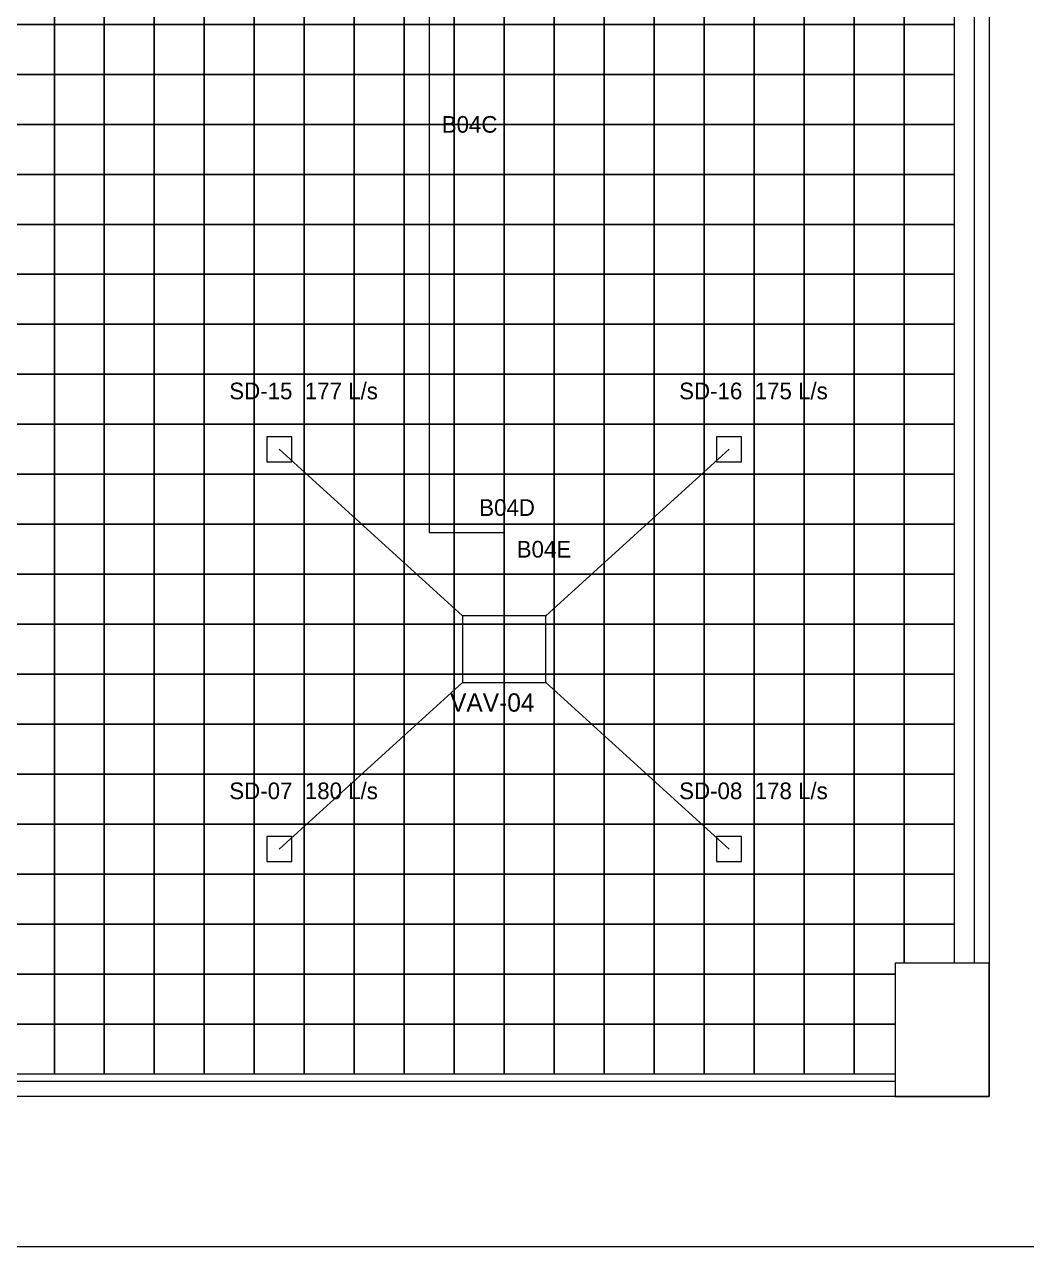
# Model space of a CAD drawing. Header units: millimetres. Extents: x 63846 to 141574, y 12149 to 46142.
# Drawn here: x 97767 to 109796, y 14126 to 28796 of the extents above; entities that cross this region are included whole.
import ezdxf

# ---------------------------------------------------------------- set-up
doc = ezdxf.new("R2010")
doc.units = ezdxf.units.MM
for name, color, linetype, lineweight in [('ARCH', 8, 'Continuous', 5), ('Ceiling Grid', 9, 'Continuous', 5), ('M-DUCT', 5, 'Continuous', 40), ('M-DUCT-TEXT', 5, 'Continuous', 18), ('M-FLEX', 3, 'Continuous', 18), ('M-SUP-DIFF', 5, 'Continuous', 30), ('M-TEXT', 7, 'Continuous', 18), ('M-VAV', 6, 'Continuous', 30)]:
    doc.layers.add(name, color=color, linetype=linetype, lineweight=lineweight)

msp = doc.modelspace()

# ---------------------------------------------------------------- linework, layer by layer
at = {"layer": 'ARCH', "lineweight": 15}
for p, q in [((109346, 45926), (109346, 15926)), ((109166, 30363), (109166, 17526)), ((108221, 16106), (95209, 16106)), ((109346, 15926), (64346, 15926))]:
    msp.add_line(p, q, dxfattribs=at)
msp.add_lwpolyline([(108221, 15926), (109346, 15926), (109346, 17526), (108221, 17526)], close=True, dxfattribs=at)
at = {"layer": 'Ceiling Grid', "lineweight": 15}
for points in [[(97526, 29396), (98126, 29396), (98126, 28796), (97526, 28796)], [(98126, 29396), (98726, 29396), (98726, 28796), (98126, 28796)], [(98726, 29396), (99326, 29396), (99326, 28796), (98726, 28796)], [(99326, 29396), (99926, 29396), (99926, 28796), (99326, 28796)], [(99926, 29396), (100526, 29396), (100526, 28796), (99926, 28796)], [(100526, 29396), (101126, 29396), (101126, 28796), (100526, 28796)], [(101126, 29396), (101726, 29396), (101726, 28796), (101126, 28796)], [(101726, 29396), (102326, 29396), (102326, 28796), (101726, 28796)], [(102326, 29396), (102926, 29396), (102926, 28796), (102326, 28796)], [(102926, 29396), (103526, 29396), (103526, 28796), (102926, 28796)], [(103526, 29396), (104126, 29396), (104126, 28796), (103526, 28796)], [(104126, 29396), (104726, 29396), (104726, 28796), (104126, 28796)], [(104726, 29396), (105326, 29396), (105326, 28796), (104726, 28796)], [(105326, 29396), (105926, 29396), (105926, 28796), (105326, 28796)], [(105926, 29396), (106526, 29396), (106526, 28796), (105926, 28796)], [(106526, 29396), (107126, 29396), (107126, 28796), (106526, 28796)], [(107126, 29396), (107726, 29396), (107726, 28796), (107126, 28796)], [(107726, 29396), (108326, 29396), (108326, 28796), (107726, 28796)], [(108326, 29396), (108926, 29396), (108926, 28796), (108326, 28796)], [(97526, 28796), (98126, 28796), (98126, 28196), (97526, 28196)], [(98126, 28796), (98726, 28796), (98726, 28196), (98126, 28196)], [(98726, 28796), (99326, 28796), (99326, 28196), (98726, 28196)], [(99326, 28796), (99926, 28796), (99926, 28196), (99326, 28196)], [(99926, 28796), (100526, 28796), (100526, 28196), (99926, 28196)], [(100526, 28796), (101126, 28796), (101126, 28196), (100526, 28196)], [(101126, 28796), (101726, 28796), (101726, 28196), (101126, 28196)], [(101726, 28796), (102326, 28796), (102326, 28196), (101726, 28196)], [(102326, 28796), (102926, 28796), (102926, 28196), (102326, 28196)], [(102926, 28796), (103526, 28796), (103526, 28196), (102926, 28196)], [(103526, 28796), (104126, 28796), (104126, 28196), (103526, 28196)], [(104126, 28796), (104726, 28796), (104726, 28196), (104126, 28196)], [(104726, 28796), (105326, 28796), (105326, 28196), (104726, 28196)], [(105326, 28796), (105926, 28796), (105926, 28196), (105326, 28196)], [(105926, 28796), (106526, 28796), (106526, 28196), (105926, 28196)], [(106526, 28796), (107126, 28796), (107126, 28196), (106526, 28196)], [(107126, 28796), (107726, 28796), (107726, 28196), (107126, 28196)], [(107726, 28796), (108326, 28796), (108326, 28196), (107726, 28196)], [(108326, 28796), (108926, 28796), (108926, 28196), (108326, 28196)], [(97526, 28196), (98126, 28196), (98126, 27596), (97526, 27596)], [(98126, 28196), (98726, 28196), (98726, 27596), (98126, 27596)], [(98726, 28196), (99326, 28196), (99326, 27596), (98726, 27596)], [(99326, 28196), (99926, 28196), (99926, 27596), (99326, 27596)], [(99926, 28196), (100526, 28196), (100526, 27596), (99926, 27596)], [(100526, 28196), (101126, 28196), (101126, 27596), (100526, 27596)], [(101126, 28196), (101726, 28196), (101726, 27596), (101126, 27596)], [(101726, 28196), (102326, 28196), (102326, 27596), (101726, 27596)], [(102326, 28196), (102926, 28196), (102926, 27596), (102326, 27596)], [(102926, 28196), (103526, 28196), (103526, 27596), (102926, 27596)], [(103526, 28196), (104126, 28196), (104126, 27596), (103526, 27596)], [(104126, 28196), (104726, 28196), (104726, 27596), (104126, 27596)], [(104726, 28196), (105326, 28196), (105326, 27596), (104726, 27596)], [(105326, 28196), (105926, 28196), (105926, 27596), (105326, 27596)], [(105926, 28196), (106526, 28196), (106526, 27596), (105926, 27596)], [(106526, 28196), (107126, 28196), (107126, 27596), (106526, 27596)], [(107126, 28196), (107726, 28196), (107726, 27596), (107126, 27596)], [(107726, 28196), (108326, 28196), (108326, 27596), (107726, 27596)], [(108326, 28196), (108926, 28196), (108926, 27596), (108326, 27596)], [(97526, 27596), (98126, 27596), (98126, 26996), (97526, 26996)], [(98126, 27596), (98726, 27596), (98726, 26996), (98126, 26996)], [(98726, 27596), (99326, 27596), (99326, 26996), (98726, 26996)], [(99326, 27596), (99926, 27596), (99926, 26996), (99326, 26996)], [(99926, 27596), (100526, 27596), (100526, 26996), (99926, 26996)], [(100526, 27596), (101126, 27596), (101126, 26996), (100526, 26996)], [(101126, 27596), (101726, 27596), (101726, 26996), (101126, 26996)], [(101726, 27596), (102326, 27596), (102326, 26996), (101726, 26996)], [(102326, 27596), (102926, 27596), (102926, 26996), (102326, 26996)], [(102926, 27596), (103526, 27596), (103526, 26996), (102926, 26996)], [(103526, 27596), (104126, 27596), (104126, 26996), (103526, 26996)], [(104126, 27596), (104726, 27596), (104726, 26996), (104126, 26996)], [(104726, 27596), (105326, 27596), (105326, 26996), (104726, 26996)], [(105326, 27596), (105926, 27596), (105926, 26996), (105326, 26996)], [(105926, 27596), (106526, 27596), (106526, 26996), (105926, 26996)], [(106526, 27596), (107126, 27596), (107126, 26996), (106526, 26996)], [(107126, 27596), (107726, 27596), (107726, 26996), (107126, 26996)], [(107726, 27596), (108326, 27596), (108326, 26996), (107726, 26996)], [(108326, 27596), (108926, 27596), (108926, 26996), (108326, 26996)], [(97526, 26996), (98126, 26996), (98126, 26396), (97526, 26396)], [(98126, 26996), (98726, 26996), (98726, 26396), (98126, 26396)], [(98726, 26996), (99326, 26996), (99326, 26396), (98726, 26396)], [(99326, 26996), (99926, 26996), (99926, 26396), (99326, 26396)], [(99926, 26996), (100526, 26996), (100526, 26396), (99926, 26396)], [(100526, 26996), (101126, 26996), (101126, 26396), (100526, 26396)], [(101126, 26996), (101726, 26996), (101726, 26396), (101126, 26396)], [(101726, 26996), (102326, 26996), (102326, 26396), (101726, 26396)], [(102326, 26996), (102926, 26996), (102926, 26396), (102326, 26396)], [(102926, 26996), (103526, 26996), (103526, 26396), (102926, 26396)], [(103526, 26996), (104126, 26996), (104126, 26396), (103526, 26396)], [(104126, 26996), (104726, 26996), (104726, 26396), (104126, 26396)], [(104726, 26996), (105326, 26996), (105326, 26396), (104726, 26396)], [(105326, 26996), (105926, 26996), (105926, 26396), (105326, 26396)], [(105926, 26996), (106526, 26996), (106526, 26396), (105926, 26396)], [(106526, 26996), (107126, 26996), (107126, 26396), (106526, 26396)], [(107126, 26996), (107726, 26996), (107726, 26396), (107126, 26396)], [(107726, 26996), (108326, 26996), (108326, 26396), (107726, 26396)], [(108326, 26996), (108926, 26996), (108926, 26396), (108326, 26396)], [(97526, 26396), (98126, 26396), (98126, 25796), (97526, 25796)], [(98126, 26396), (98726, 26396), (98726, 25796), (98126, 25796)], [(98726, 26396), (99326, 26396), (99326, 25796), (98726, 25796)], [(99326, 26396), (99926, 26396), (99926, 25796), (99326, 25796)], [(99926, 26396), (100526, 26396), (100526, 25796), (99926, 25796)], [(100526, 26396), (101126, 26396), (101126, 25796), (100526, 25796)], [(101126, 26396), (101726, 26396), (101726, 25796), (101126, 25796)], [(101726, 26396), (102326, 26396), (102326, 25796), (101726, 25796)], [(102326, 26396), (102926, 26396), (102926, 25796), (102326, 25796)], [(102926, 26396), (103526, 26396), (103526, 25796), (102926, 25796)], [(103526, 26396), (104126, 26396), (104126, 25796), (103526, 25796)], [(104126, 26396), (104726, 26396), (104726, 25796), (104126, 25796)], [(104726, 26396), (105326, 26396), (105326, 25796), (104726, 25796)], [(105326, 26396), (105926, 26396), (105926, 25796), (105326, 25796)], [(105926, 26396), (106526, 26396), (106526, 25796), (105926, 25796)], [(106526, 26396), (107126, 26396), (107126, 25796), (106526, 25796)], [(107126, 26396), (107726, 26396), (107726, 25796), (107126, 25796)], [(107726, 26396), (108326, 26396), (108326, 25796), (107726, 25796)], [(108326, 26396), (108926, 26396), (108926, 25796), (108326, 25796)], [(97526, 25796), (98126, 25796), (98126, 25196), (97526, 25196)], [(98126, 25796), (98726, 25796), (98726, 25196), (98126, 25196)], [(98726, 25796), (99326, 25796), (99326, 25196), (98726, 25196)], [(99326, 25796), (99926, 25796), (99926, 25196), (99326, 25196)], [(99926, 25796), (100526, 25796), (100526, 25196), (99926, 25196)], [(100526, 25796), (101126, 25796), (101126, 25196), (100526, 25196)], [(101126, 25796), (101726, 25796), (101726, 25196), (101126, 25196)], [(101726, 25796), (102326, 25796), (102326, 25196), (101726, 25196)], [(102326, 25796), (102926, 25796), (102926, 25196), (102326, 25196)], [(102926, 25796), (103526, 25796), (103526, 25196), (102926, 25196)], [(103526, 25796), (104126, 25796), (104126, 25196), (103526, 25196)], [(104126, 25796), (104726, 25796), (104726, 25196), (104126, 25196)], [(104726, 25796), (105326, 25796), (105326, 25196), (104726, 25196)], [(105326, 25796), (105926, 25796), (105926, 25196), (105326, 25196)], [(105926, 25796), (106526, 25796), (106526, 25196), (105926, 25196)], [(106526, 25796), (107126, 25796), (107126, 25196), (106526, 25196)], [(107126, 25796), (107726, 25796), (107726, 25196), (107126, 25196)], [(107726, 25796), (108326, 25796), (108326, 25196), (107726, 25196)], [(108326, 25796), (108926, 25796), (108926, 25196), (108326, 25196)], [(97526, 25196), (98126, 25196), (98126, 24596), (97526, 24596)], [(98126, 25196), (98726, 25196), (98726, 24596), (98126, 24596)], [(98726, 25196), (99326, 25196), (99326, 24596), (98726, 24596)], [(99326, 25196), (99926, 25196), (99926, 24596), (99326, 24596)], [(99926, 25196), (100526, 25196), (100526, 24596), (99926, 24596)], [(100526, 25196), (101126, 25196), (101126, 24596), (100526, 24596)], [(101126, 25196), (101726, 25196), (101726, 24596), (101126, 24596)], [(101726, 25196), (102326, 25196), (102326, 24596), (101726, 24596)], [(102326, 25196), (102926, 25196), (102926, 24596), (102326, 24596)], [(102926, 25196), (103526, 25196), (103526, 24596), (102926, 24596)], [(103526, 25196), (104126, 25196), (104126, 24596), (103526, 24596)], [(104126, 25196), (104726, 25196), (104726, 24596), (104126, 24596)], [(104726, 25196), (105326, 25196), (105326, 24596), (104726, 24596)], [(105326, 25196), (105926, 25196), (105926, 24596), (105326, 24596)], [(105926, 25196), (106526, 25196), (106526, 24596), (105926, 24596)], [(106526, 25196), (107126, 25196), (107126, 24596), (106526, 24596)], [(107126, 25196), (107726, 25196), (107726, 24596), (107126, 24596)], [(107726, 25196), (108326, 25196), (108326, 24596), (107726, 24596)], [(108326, 25196), (108926, 25196), (108926, 24596), (108326, 24596)], [(97526, 24596), (98126, 24596), (98126, 23996), (97526, 23996)], [(98126, 24596), (98726, 24596), (98726, 23996), (98126, 23996)], [(98726, 24596), (99326, 24596), (99326, 23996), (98726, 23996)], [(99326, 24596), (99926, 24596), (99926, 23996), (99326, 23996)], [(99926, 24596), (100526, 24596), (100526, 23996), (99926, 23996)], [(100526, 24596), (101126, 24596), (101126, 23996), (100526, 23996)], [(101126, 24596), (101726, 24596), (101726, 23996), (101126, 23996)], [(101726, 24596), (102326, 24596), (102326, 23996), (101726, 23996)], [(102326, 24596), (102926, 24596), (102926, 23996), (102326, 23996)], [(102926, 24596), (103526, 24596), (103526, 23996), (102926, 23996)], [(103526, 24596), (104126, 24596), (104126, 23996), (103526, 23996)], [(104126, 24596), (104726, 24596), (104726, 23996), (104126, 23996)], [(104726, 24596), (105326, 24596), (105326, 23996), (104726, 23996)], [(105326, 24596), (105926, 24596), (105926, 23996), (105326, 23996)], [(105926, 24596), (106526, 24596), (106526, 23996), (105926, 23996)], [(106526, 24596), (107126, 24596), (107126, 23996), (106526, 23996)], [(107126, 24596), (107726, 24596), (107726, 23996), (107126, 23996)], [(107726, 24596), (108326, 24596), (108326, 23996), (107726, 23996)], [(108326, 24596), (108926, 24596), (108926, 23996), (108326, 23996)], [(97526, 23996), (98126, 23996), (98126, 23396), (97526, 23396)], [(98126, 23996), (98726, 23996), (98726, 23396), (98126, 23396)], [(98726, 23996), (99326, 23996), (99326, 23396), (98726, 23396)], [(99326, 23996), (99926, 23996), (99926, 23396), (99326, 23396)], [(99926, 23996), (100526, 23996), (100526, 23396), (99926, 23396)], [(100526, 23996), (101126, 23996), (101126, 23396), (100526, 23396)], [(101126, 23996), (101726, 23996), (101726, 23396), (101126, 23396)], [(101726, 23996), (102326, 23996), (102326, 23396), (101726, 23396)], [(102326, 23996), (102926, 23996), (102926, 23396), (102326, 23396)], [(102926, 23996), (103526, 23996), (103526, 23396), (102926, 23396)], [(103526, 23996), (104126, 23996), (104126, 23396), (103526, 23396)], [(104126, 23996), (104726, 23996), (104726, 23396), (104126, 23396)], [(104726, 23996), (105326, 23996), (105326, 23396), (104726, 23396)], [(105326, 23996), (105926, 23996), (105926, 23396), (105326, 23396)], [(105926, 23996), (106526, 23996), (106526, 23396), (105926, 23396)], [(106526, 23996), (107126, 23996), (107126, 23396), (106526, 23396)], [(107126, 23996), (107726, 23996), (107726, 23396), (107126, 23396)], [(107726, 23996), (108326, 23996), (108326, 23396), (107726, 23396)], [(108326, 23996), (108926, 23996), (108926, 23396), (108326, 23396)], [(97526, 23396), (98126, 23396), (98126, 22796), (97526, 22796)], [(98126, 23396), (98726, 23396), (98726, 22796), (98126, 22796)], [(98726, 23396), (99326, 23396), (99326, 22796), (98726, 22796)], [(99326, 23396), (99926, 23396), (99926, 22796), (99326, 22796)], [(99926, 23396), (100526, 23396), (100526, 22796), (99926, 22796)], [(100526, 23396), (101126, 23396), (101126, 22796), (100526, 22796)], [(101126, 23396), (101726, 23396), (101726, 22796), (101126, 22796)], [(101726, 23396), (102326, 23396), (102326, 22796), (101726, 22796)], [(102326, 23396), (102926, 23396), (102926, 22796), (102326, 22796)], [(102926, 23396), (103526, 23396), (103526, 22796), (102926, 22796)], [(103526, 23396), (104126, 23396), (104126, 22796), (103526, 22796)], [(104126, 23396), (104726, 23396), (104726, 22796), (104126, 22796)], [(104726, 23396), (105326, 23396), (105326, 22796), (104726, 22796)], [(105326, 23396), (105926, 23396), (105926, 22796), (105326, 22796)], [(105926, 23396), (106526, 23396), (106526, 22796), (105926, 22796)], [(106526, 23396), (107126, 23396), (107126, 22796), (106526, 22796)], [(107126, 23396), (107726, 23396), (107726, 22796), (107126, 22796)], [(107726, 23396), (108326, 23396), (108326, 22796), (107726, 22796)], [(108326, 23396), (108926, 23396), (108926, 22796), (108326, 22796)], [(97526, 22796), (98126, 22796), (98126, 22196), (97526, 22196)], [(98126, 22796), (98726, 22796), (98726, 22196), (98126, 22196)], [(98726, 22796), (99326, 22796), (99326, 22196), (98726, 22196)], [(99326, 22796), (99926, 22796), (99926, 22196), (99326, 22196)], [(99926, 22796), (100526, 22796), (100526, 22196), (99926, 22196)], [(100526, 22796), (101126, 22796), (101126, 22196), (100526, 22196)], [(101126, 22796), (101726, 22796), (101726, 22196), (101126, 22196)], [(101726, 22796), (102326, 22796), (102326, 22196), (101726, 22196)], [(102326, 22796), (102926, 22796), (102926, 22196), (102326, 22196)], [(102926, 22796), (103526, 22796), (103526, 22196), (102926, 22196)], [(103526, 22796), (104126, 22796), (104126, 22196), (103526, 22196)], [(104126, 22796), (104726, 22796), (104726, 22196), (104126, 22196)], [(104726, 22796), (105326, 22796), (105326, 22196), (104726, 22196)], [(105326, 22796), (105926, 22796), (105926, 22196), (105326, 22196)], [(105926, 22796), (106526, 22796), (106526, 22196), (105926, 22196)], [(106526, 22796), (107126, 22796), (107126, 22196), (106526, 22196)], [(107126, 22796), (107726, 22796), (107726, 22196), (107126, 22196)], [(107726, 22796), (108326, 22796), (108326, 22196), (107726, 22196)], [(108326, 22796), (108926, 22796), (108926, 22196), (108326, 22196)], [(97526, 22196), (98126, 22196), (98126, 21596), (97526, 21596)], [(98126, 22196), (98726, 22196), (98726, 21596), (98126, 21596)], [(98726, 22196), (99326, 22196), (99326, 21596), (98726, 21596)], [(99326, 22196), (99926, 22196), (99926, 21596), (99326, 21596)], [(99926, 22196), (100526, 22196), (100526, 21596), (99926, 21596)], [(100526, 22196), (101126, 22196), (101126, 21596), (100526, 21596)], [(101126, 22196), (101726, 22196), (101726, 21596), (101126, 21596)], [(101726, 22196), (102326, 22196), (102326, 21596), (101726, 21596)], [(102326, 22196), (102926, 22196), (102926, 21596), (102326, 21596)], [(102926, 22196), (103526, 22196), (103526, 21596), (102926, 21596)], [(103526, 22196), (104126, 22196), (104126, 21596), (103526, 21596)], [(104126, 22196), (104726, 22196), (104726, 21596), (104126, 21596)], [(104726, 22196), (105326, 22196), (105326, 21596), (104726, 21596)], [(105326, 22196), (105926, 22196), (105926, 21596), (105326, 21596)], [(105926, 22196), (106526, 22196), (106526, 21596), (105926, 21596)], [(106526, 22196), (107126, 22196), (107126, 21596), (106526, 21596)], [(107126, 22196), (107726, 22196), (107726, 21596), (107126, 21596)], [(107726, 22196), (108326, 22196), (108326, 21596), (107726, 21596)], [(108326, 22196), (108926, 22196), (108926, 21596), (108326, 21596)], [(97526, 21596), (98126, 21596), (98126, 20996), (97526, 20996)], [(98126, 21596), (98726, 21596), (98726, 20996), (98126, 20996)], [(98726, 21596), (99326, 21596), (99326, 20996), (98726, 20996)], [(99326, 21596), (99926, 21596), (99926, 20996), (99326, 20996)], [(99926, 21596), (100526, 21596), (100526, 20996), (99926, 20996)], [(100526, 21596), (101126, 21596), (101126, 20996), (100526, 20996)], [(101126, 21596), (101726, 21596), (101726, 20996), (101126, 20996)], [(101726, 21596), (102326, 21596), (102326, 20996), (101726, 20996)], [(102326, 21596), (102926, 21596), (102926, 20996), (102326, 20996)], [(102926, 21596), (103526, 21596), (103526, 20996), (102926, 20996)], [(103526, 21596), (104126, 21596), (104126, 20996), (103526, 20996)], [(104126, 21596), (104726, 21596), (104726, 20996), (104126, 20996)], [(104726, 21596), (105326, 21596), (105326, 20996), (104726, 20996)], [(105326, 21596), (105926, 21596), (105926, 20996), (105326, 20996)], [(105926, 21596), (106526, 21596), (106526, 20996), (105926, 20996)], [(106526, 21596), (107126, 21596), (107126, 20996), (106526, 20996)], [(107126, 21596), (107726, 21596), (107726, 20996), (107126, 20996)], [(107726, 21596), (108326, 21596), (108326, 20996), (107726, 20996)], [(108326, 21596), (108926, 21596), (108926, 20996), (108326, 20996)], [(97526, 20996), (98126, 20996), (98126, 20396), (97526, 20396)], [(98126, 20996), (98726, 20996), (98726, 20396), (98126, 20396)], [(98726, 20996), (99326, 20996), (99326, 20396), (98726, 20396)], [(99326, 20996), (99926, 20996), (99926, 20396), (99326, 20396)], [(99926, 20996), (100526, 20996), (100526, 20396), (99926, 20396)], [(100526, 20996), (101126, 20996), (101126, 20396), (100526, 20396)], [(101126, 20996), (101726, 20996), (101726, 20396), (101126, 20396)], [(101726, 20996), (102326, 20996), (102326, 20396), (101726, 20396)], [(102326, 20996), (102926, 20996), (102926, 20396), (102326, 20396)], [(102926, 20996), (103526, 20996), (103526, 20396), (102926, 20396)], [(103526, 20996), (104126, 20996), (104126, 20396), (103526, 20396)], [(104126, 20996), (104726, 20996), (104726, 20396), (104126, 20396)], [(104726, 20996), (105326, 20996), (105326, 20396), (104726, 20396)], [(105326, 20996), (105926, 20996), (105926, 20396), (105326, 20396)], [(105926, 20996), (106526, 20996), (106526, 20396), (105926, 20396)], [(106526, 20996), (107126, 20996), (107126, 20396), (106526, 20396)], [(107126, 20996), (107726, 20996), (107726, 20396), (107126, 20396)], [(107726, 20996), (108326, 20996), (108326, 20396), (107726, 20396)], [(108326, 20996), (108926, 20996), (108926, 20396), (108326, 20396)], [(97526, 20396), (98126, 20396), (98126, 19796), (97526, 19796)], [(98126, 20396), (98726, 20396), (98726, 19796), (98126, 19796)], [(98726, 20396), (99326, 20396), (99326, 19796), (98726, 19796)], [(99326, 20396), (99926, 20396), (99926, 19796), (99326, 19796)], [(99926, 20396), (100526, 20396), (100526, 19796), (99926, 19796)], [(100526, 20396), (101126, 20396), (101126, 19796), (100526, 19796)], [(101126, 20396), (101726, 20396), (101726, 19796), (101126, 19796)], [(101726, 20396), (102326, 20396), (102326, 19796), (101726, 19796)], [(102326, 20396), (102926, 20396), (102926, 19796), (102326, 19796)], [(102926, 20396), (103526, 20396), (103526, 19796), (102926, 19796)], [(103526, 20396), (104126, 20396), (104126, 19796), (103526, 19796)], [(104126, 20396), (104726, 20396), (104726, 19796), (104126, 19796)], [(104726, 20396), (105326, 20396), (105326, 19796), (104726, 19796)], [(105326, 20396), (105926, 20396), (105926, 19796), (105326, 19796)], [(105926, 20396), (106526, 20396), (106526, 19796), (105926, 19796)], [(106526, 20396), (107126, 20396), (107126, 19796), (106526, 19796)], [(107126, 20396), (107726, 20396), (107726, 19796), (107126, 19796)], [(107726, 20396), (108326, 20396), (108326, 19796), (107726, 19796)], [(108326, 20396), (108926, 20396), (108926, 19796), (108326, 19796)], [(97526, 19796), (98126, 19796), (98126, 19196), (97526, 19196)], [(98126, 19796), (98726, 19796), (98726, 19196), (98126, 19196)], [(98726, 19796), (99326, 19796), (99326, 19196), (98726, 19196)], [(99326, 19796), (99926, 19796), (99926, 19196), (99326, 19196)], [(99926, 19796), (100526, 19796), (100526, 19196), (99926, 19196)], [(100526, 19796), (101126, 19796), (101126, 19196), (100526, 19196)], [(101126, 19796), (101726, 19796), (101726, 19196), (101126, 19196)], [(101726, 19796), (102326, 19796), (102326, 19196), (101726, 19196)], [(102326, 19796), (102926, 19796), (102926, 19196), (102326, 19196)], [(102926, 19796), (103526, 19796), (103526, 19196), (102926, 19196)], [(103526, 19796), (104126, 19796), (104126, 19196), (103526, 19196)], [(104126, 19796), (104726, 19796), (104726, 19196), (104126, 19196)], [(104726, 19796), (105326, 19796), (105326, 19196), (104726, 19196)], [(105326, 19796), (105926, 19796), (105926, 19196), (105326, 19196)], [(105926, 19796), (106526, 19796), (106526, 19196), (105926, 19196)], [(106526, 19796), (107126, 19796), (107126, 19196), (106526, 19196)], [(107126, 19796), (107726, 19796), (107726, 19196), (107126, 19196)], [(107726, 19796), (108326, 19796), (108326, 19196), (107726, 19196)], [(108326, 19796), (108926, 19796), (108926, 19196), (108326, 19196)], [(97526, 19196), (98126, 19196), (98126, 18596), (97526, 18596)], [(98126, 19196), (98726, 19196), (98726, 18596), (98126, 18596)], [(98726, 19196), (99326, 19196), (99326, 18596), (98726, 18596)], [(99326, 19196), (99926, 19196), (99926, 18596), (99326, 18596)], [(99926, 19196), (100526, 19196), (100526, 18596), (99926, 18596)], [(100526, 19196), (101126, 19196), (101126, 18596), (100526, 18596)], [(101126, 19196), (101726, 19196), (101726, 18596), (101126, 18596)], [(101726, 19196), (102326, 19196), (102326, 18596), (101726, 18596)], [(102326, 19196), (102926, 19196), (102926, 18596), (102326, 18596)], [(102926, 19196), (103526, 19196), (103526, 18596), (102926, 18596)], [(103526, 19196), (104126, 19196), (104126, 18596), (103526, 18596)], [(104126, 19196), (104726, 19196), (104726, 18596), (104126, 18596)], [(104726, 19196), (105326, 19196), (105326, 18596), (104726, 18596)], [(105326, 19196), (105926, 19196), (105926, 18596), (105326, 18596)], [(105926, 19196), (106526, 19196), (106526, 18596), (105926, 18596)], [(106526, 19196), (107126, 19196), (107126, 18596), (106526, 18596)], [(107126, 19196), (107726, 19196), (107726, 18596), (107126, 18596)], [(107726, 19196), (108326, 19196), (108326, 18596), (107726, 18596)], [(108326, 19196), (108926, 19196), (108926, 18596), (108326, 18596)], [(97526, 18596), (98126, 18596), (98126, 17996), (97526, 17996)], [(98126, 18596), (98726, 18596), (98726, 17996), (98126, 17996)], [(98726, 18596), (99326, 18596), (99326, 17996), (98726, 17996)], [(99326, 18596), (99926, 18596), (99926, 17996), (99326, 17996)], [(99926, 18596), (100526, 18596), (100526, 17996), (99926, 17996)], [(100526, 18596), (101126, 18596), (101126, 17996), (100526, 17996)], [(101126, 18596), (101726, 18596), (101726, 17996), (101126, 17996)], [(101726, 18596), (102326, 18596), (102326, 17996), (101726, 17996)], [(102326, 18596), (102926, 18596), (102926, 17996), (102326, 17996)], [(102926, 18596), (103526, 18596), (103526, 17996), (102926, 17996)], [(103526, 18596), (104126, 18596), (104126, 17996), (103526, 17996)], [(104126, 18596), (104726, 18596), (104726, 17996), (104126, 17996)], [(104726, 18596), (105326, 18596), (105326, 17996), (104726, 17996)], [(105326, 18596), (105926, 18596), (105926, 17996), (105326, 17996)], [(105926, 18596), (106526, 18596), (106526, 17996), (105926, 17996)], [(106526, 18596), (107126, 18596), (107126, 17996), (106526, 17996)], [(107126, 18596), (107726, 18596), (107726, 17996), (107126, 17996)], [(107726, 18596), (108326, 18596), (108326, 17996), (107726, 17996)], [(108326, 18596), (108926, 18596), (108926, 17996), (108326, 17996)], [(97526, 17996), (98126, 17996), (98126, 17396), (97526, 17396)], [(98126, 17996), (98726, 17996), (98726, 17396), (98126, 17396)], [(98726, 17996), (99326, 17996), (99326, 17396), (98726, 17396)], [(99326, 17996), (99926, 17996), (99926, 17396), (99326, 17396)], [(99926, 17996), (100526, 17996), (100526, 17396), (99926, 17396)], [(100526, 17996), (101126, 17996), (101126, 17396), (100526, 17396)], [(101126, 17996), (101726, 17996), (101726, 17396), (101126, 17396)], [(101726, 17996), (102326, 17996), (102326, 17396), (101726, 17396)], [(102326, 17996), (102926, 17996), (102926, 17396), (102326, 17396)], [(102926, 17996), (103526, 17996), (103526, 17396), (102926, 17396)], [(103526, 17996), (104126, 17996), (104126, 17396), (103526, 17396)], [(104126, 17996), (104726, 17996), (104726, 17396), (104126, 17396)], [(104726, 17996), (105326, 17996), (105326, 17396), (104726, 17396)], [(105326, 17996), (105926, 17996), (105926, 17396), (105326, 17396)], [(105926, 17996), (106526, 17996), (106526, 17396), (105926, 17396)], [(106526, 17996), (107126, 17996), (107126, 17396), (106526, 17396)], [(107126, 17996), (107726, 17996), (107726, 17396), (107126, 17396)], [(97526, 17396), (98126, 17396), (98126, 16796), (97526, 16796)], [(98126, 17396), (98726, 17396), (98726, 16796), (98126, 16796)], [(98726, 17396), (99326, 17396), (99326, 16796), (98726, 16796)], [(99326, 17396), (99926, 17396), (99926, 16796), (99326, 16796)], [(99926, 17396), (100526, 17396), (100526, 16796), (99926, 16796)], [(100526, 17396), (101126, 17396), (101126, 16796), (100526, 16796)], [(101126, 17396), (101726, 17396), (101726, 16796), (101126, 16796)], [(101726, 17396), (102326, 17396), (102326, 16796), (101726, 16796)], [(102326, 17396), (102926, 17396), (102926, 16796), (102326, 16796)], [(102926, 17396), (103526, 17396), (103526, 16796), (102926, 16796)], [(103526, 17396), (104126, 17396), (104126, 16796), (103526, 16796)], [(104126, 17396), (104726, 17396), (104726, 16796), (104126, 16796)], [(104726, 17396), (105326, 17396), (105326, 16796), (104726, 16796)], [(105326, 17396), (105926, 17396), (105926, 16796), (105326, 16796)], [(105926, 17396), (106526, 17396), (106526, 16796), (105926, 16796)], [(106526, 17396), (107126, 17396), (107126, 16796), (106526, 16796)], [(107126, 17396), (107726, 17396), (107726, 16796), (107126, 16796)], [(97526, 16796), (98126, 16796), (98126, 16196), (97526, 16196)], [(98126, 16796), (98726, 16796), (98726, 16196), (98126, 16196)], [(98726, 16796), (99326, 16796), (99326, 16196), (98726, 16196)], [(99326, 16796), (99926, 16796), (99926, 16196), (99326, 16196)], [(99926, 16796), (100526, 16796), (100526, 16196), (99926, 16196)], [(100526, 16796), (101126, 16796), (101126, 16196), (100526, 16196)], [(101126, 16796), (101726, 16796), (101726, 16196), (101126, 16196)], [(101726, 16796), (102326, 16796), (102326, 16196), (101726, 16196)], [(102326, 16796), (102926, 16796), (102926, 16196), (102326, 16196)], [(102926, 16796), (103526, 16796), (103526, 16196), (102926, 16196)], [(103526, 16796), (104126, 16796), (104126, 16196), (103526, 16196)], [(104126, 16796), (104726, 16796), (104726, 16196), (104126, 16196)], [(104726, 16796), (105326, 16796), (105326, 16196), (104726, 16196)], [(105326, 16796), (105926, 16796), (105926, 16196), (105326, 16196)], [(105926, 16796), (106526, 16796), (106526, 16196), (105926, 16196)], [(106526, 16796), (107126, 16796), (107126, 16196), (106526, 16196)], [(107126, 16796), (107726, 16796), (107726, 16196), (107126, 16196)]]:
    msp.add_lwpolyline(points, close=True, dxfattribs=at)
for points in [[(108221, 17396), (107726, 17396), (107726, 17996), (108326, 17996), (108326, 17526)], [(108326, 17526), (108326, 17996), (108926, 17996), (108926, 17526)], [(108221, 16796), (107726, 16796), (107726, 17396), (108221, 17396)], [(108221, 16196), (107726, 16196), (107726, 16796), (108221, 16796)]]:
    msp.add_lwpolyline(points, dxfattribs=at)
at = {"layer": 'M-DUCT', "lineweight": 15}
for p, q in [((102626, 31896), (102626, 22696)), ((102626, 22696), (103526, 22696)), ((103526, 22696), (103526, 21696))]:
    msp.add_line(p, q, dxfattribs=at)
at = {"layer": 'M-FLEX', "lineweight": 15}
for p, q in [((103026, 21696), (100826, 23696)), ((104026, 21696), (106226, 23696)), ((103026, 20896), (100826, 18896)), ((104026, 20896), (106226, 18896))]:
    msp.add_line(p, q, dxfattribs=at)
at = {"layer": 'M-SUP-DIFF', "lineweight": 15}
for points in [[(100526, 23396), (101126, 23396), (101126, 23996), (100526, 23996)], [(105926, 23396), (106526, 23396), (106526, 23996), (105926, 23996)], [(100676, 23546), (100976, 23546), (100976, 23846), (100676, 23846)], [(106076, 23546), (106376, 23546), (106376, 23846), (106076, 23846)], [(100526, 18596), (101126, 18596), (101126, 19196), (100526, 19196)], [(105926, 18596), (106526, 18596), (106526, 19196), (105926, 19196)], [(100676, 18746), (100976, 18746), (100976, 19046), (100676, 19046)], [(106076, 18746), (106376, 18746), (106376, 19046), (106076, 19046)]]:
    msp.add_lwpolyline(points, close=True, dxfattribs=at)
at = {"layer": 'M-TEXT', "lineweight": 15}
msp.add_line((63846, 14126), (119346, 14126), dxfattribs=at)
at = {"layer": 'M-VAV', "lineweight": 15}
msp.add_lwpolyline([(103026, 20896), (104026, 20896), (104026, 21696), (103026, 21696)], close=True, dxfattribs=at)

# ---------------------------------------------------------------- texts
at = {"layer": 'M-DUCT-TEXT', "lineweight": 15}
for s, p in [('B04C', (102776, 27496)), ('B04D', (103226, 22896)), ('B04E', (103676, 22396))]:
    msp.add_text(s, height=200, dxfattribs=at).set_placement(p)
at = {"layer": 'M-TEXT', "lineweight": 15}
for s, height, p in [('SD-15  177 L/s', 200, (100226, 24296)), ('SD-16  175 L/s', 200, (105626, 24296)), ('VAV-04', 220, (102876, 20546)), ('SD-07  180 L/s', 200, (100226, 19496)), ('SD-08  178 L/s', 200, (105626, 19496))]:
    msp.add_text(s, height=height, dxfattribs=at).set_placement(p)

doc.saveas('drawing.dxf')
